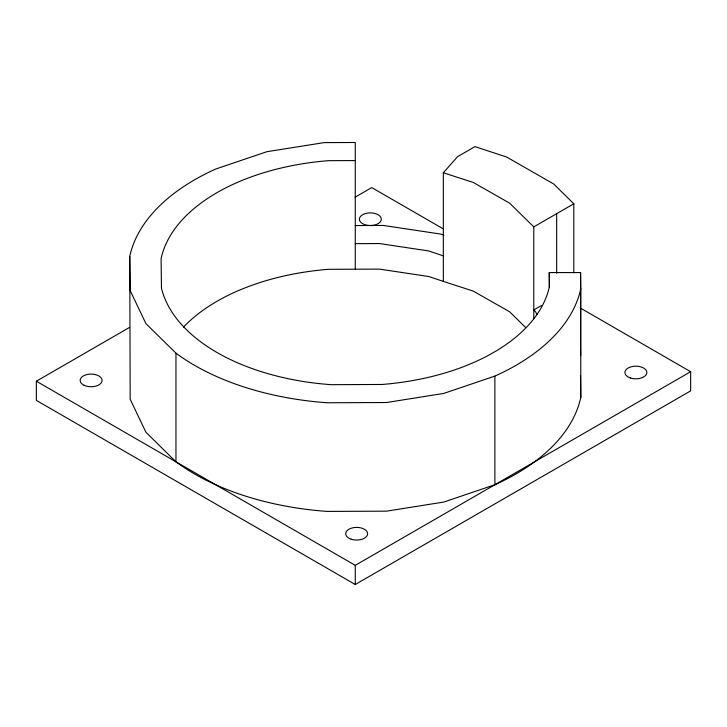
<?xml version="1.0" encoding="UTF-8"?>
<svg xmlns="http://www.w3.org/2000/svg" width="727" height="727" viewBox="0 0 727 727"><rect width="100%" height="100%" fill="white"/><g stroke="black" fill="none" stroke-linecap="round" stroke-linejoin="round"><path stroke-width="1.09" d="M525.303 327.195L509.654 311.81L473.286 291.1L443.343 281.413L443.343 172.772L457.556 156.668L474.949 146.627L506.61 157.014L553.701 184.004L573.812 203.787L573.812 272.816M580.119 307.894L690.65 371.706L690.65 390.881L355.267 584.508L36.35 400.386L36.35 381.212L129.433 327.468M355.04 197.217L371.733 187.584L443.534 229.032M533.782 318.862L533.782 226.897L573.812 203.787M541.406 305.576L533.782 309.975L535.508 311.683L536.962 314.727M36.35 381.212L355.267 565.342L690.65 371.706M549.276 287.165L549.276 272.57L580.582 272.57L580.782 288.773A227.251 131.205 0 0 1 494.887 376.095L443.715 393.425L386.528 402.522L327.205 402.767A227.251 131.205 0 0 1 175.961 353.177L145.936 323.633L130.178 290.618L129.76 256.367A227.251 131.205 0 0 1 215.655 169.055L266.818 151.716L324.015 142.619L355.267 142.492L355.267 269.208M580.782 288.773L580.782 397.415A227.251 131.205 0 0 1 494.887 484.736L443.715 502.066L386.528 511.163L327.205 511.408A227.251 131.205 0 0 1 175.961 461.818L145.936 432.274L130.178 399.259L129.76 256.367M355.267 160.567L328.359 160.676A195.672 112.967 0 0 0 161.094 258.621L161.458 288.11A195.672 112.967 0 0 0 331.103 384.674L382.184 384.465A195.672 112.967 0 0 0 549.439 286.52L549.276 272.57M355.267 225.57L383.338 225.452L440.744 234.085L443.924 235.13M355.267 243.645L379.43 243.545L428.866 250.979L443.343 255.849M443.343 172.772L473.286 182.459L509.654 203.169L533.782 226.897M443.343 281.413L428.866 276.542L379.43 269.108L328.359 269.317A195.672 112.967 0 0 0 183.558 327.05M580.509 350.005L580.582 355.648L580.582 272.57M580.509 375.568L580.782 397.415M556.655 213.693L556.655 273.188M494.887 376.095L494.887 484.736M355.267 565.342L355.267 584.508M175.961 353.177L175.961 461.818M84.178 385.31A10.96 6.325 0 0 0 101.934 381.439A10.96 6.325 0 0 0 87.249 374.496A10.96 6.325 0 0 0 84.178 385.31M351.168 539.198A10.96 6.325 0 0 0 367.608 533.718A10.96 6.325 0 0 0 351.168 528.238A10.96 6.325 0 0 0 351.168 539.198M630.4 377.985A10.96 6.325 0 0 0 646.839 372.506A10.96 6.325 0 0 0 630.4 367.026A10.96 6.325 0 0 0 630.4 377.985M362.609 223.68A10.96 6.325 0 0 0 380.939 220.844A10.96 6.325 0 0 0 367.517 213.093A10.96 6.325 0 0 0 362.609 223.68"/></g></svg>
